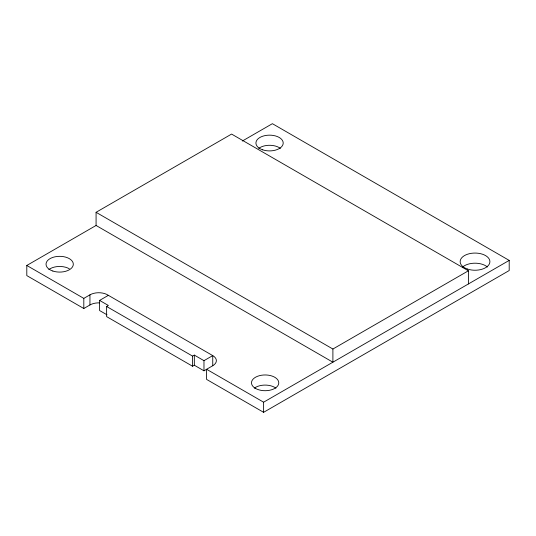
<?xml version="1.0" encoding="UTF-8"?>
<svg xmlns="http://www.w3.org/2000/svg" width="536" height="536" viewBox="0 0 536 536"><rect width="100%" height="100%" fill="white"/><g stroke="black" fill="none" stroke-linecap="round" stroke-linejoin="round"><path stroke-width="0.8" d="M96.078 212.303L332.896 349.03L332.896 362.195L96.078 225.468L96.078 212.303L231.585 134.074L468.397 270.794L468.397 283.959M99.354 302.867A12.462 7.196 0 0 0 89.948 304.964L83.81 308.508L26.8 275.598L26.8 265.467L96.078 225.468M242.319 141.042L272.389 123.682L509.2 260.402L509.2 270.533L263.612 412.318L206.601 379.408L206.601 369.277L263.612 402.194L509.2 260.402M26.8 265.467L83.81 298.385L89.948 294.84A12.462 7.196 0 0 1 108.373 295.343L212.745 355.603A12.402 7.162 0 0 1 212.745 365.733L203.975 370.798L194.327 365.224L192.571 366.235L106.617 316.615L106.617 306.485L108.373 305.473L99.596 300.408L99.596 310.538L107.019 314.82M99.596 300.408L108.373 295.343M106.617 306.485L192.571 356.112L194.327 355.1L203.975 360.668L212.745 355.603L212.745 365.733M332.896 349.03L468.397 270.794M263.612 402.194L263.612 412.318M203.975 360.668L203.975 370.798M194.327 355.1L194.327 365.224M192.571 356.112L192.571 366.235M89.948 294.84L89.948 304.964M83.81 298.385L83.81 308.508M462.642 267.008A14.887 8.596 0 0 1 487.398 267.008M254.299 388.165A13.641 7.879 0 0 1 275.946 388.165M258.741 148.365A13.641 7.879 0 0 1 280.388 148.365M48.843 269.548A13.641 7.879 0 0 1 69.312 268.771M467.58 269.092A14.887 8.596 0 0 0 489.904 261.648A14.887 8.596 0 0 0 467.58 254.211A14.887 8.596 0 0 0 467.58 269.092M255.478 388.406A13.641 7.879 0 0 0 278.305 384.875A13.641 7.879 0 0 0 261.595 375.227A13.641 7.879 0 0 0 255.478 388.406M262.74 149.852A13.641 7.879 0 0 0 283.209 143.032A13.641 7.879 0 0 0 262.74 136.211A13.641 7.879 0 0 0 262.74 149.852M52.843 271.035A13.641 7.879 0 0 0 73.311 264.215A13.641 7.879 0 0 0 52.843 257.394A13.641 7.879 0 0 0 52.843 271.035"/></g></svg>
